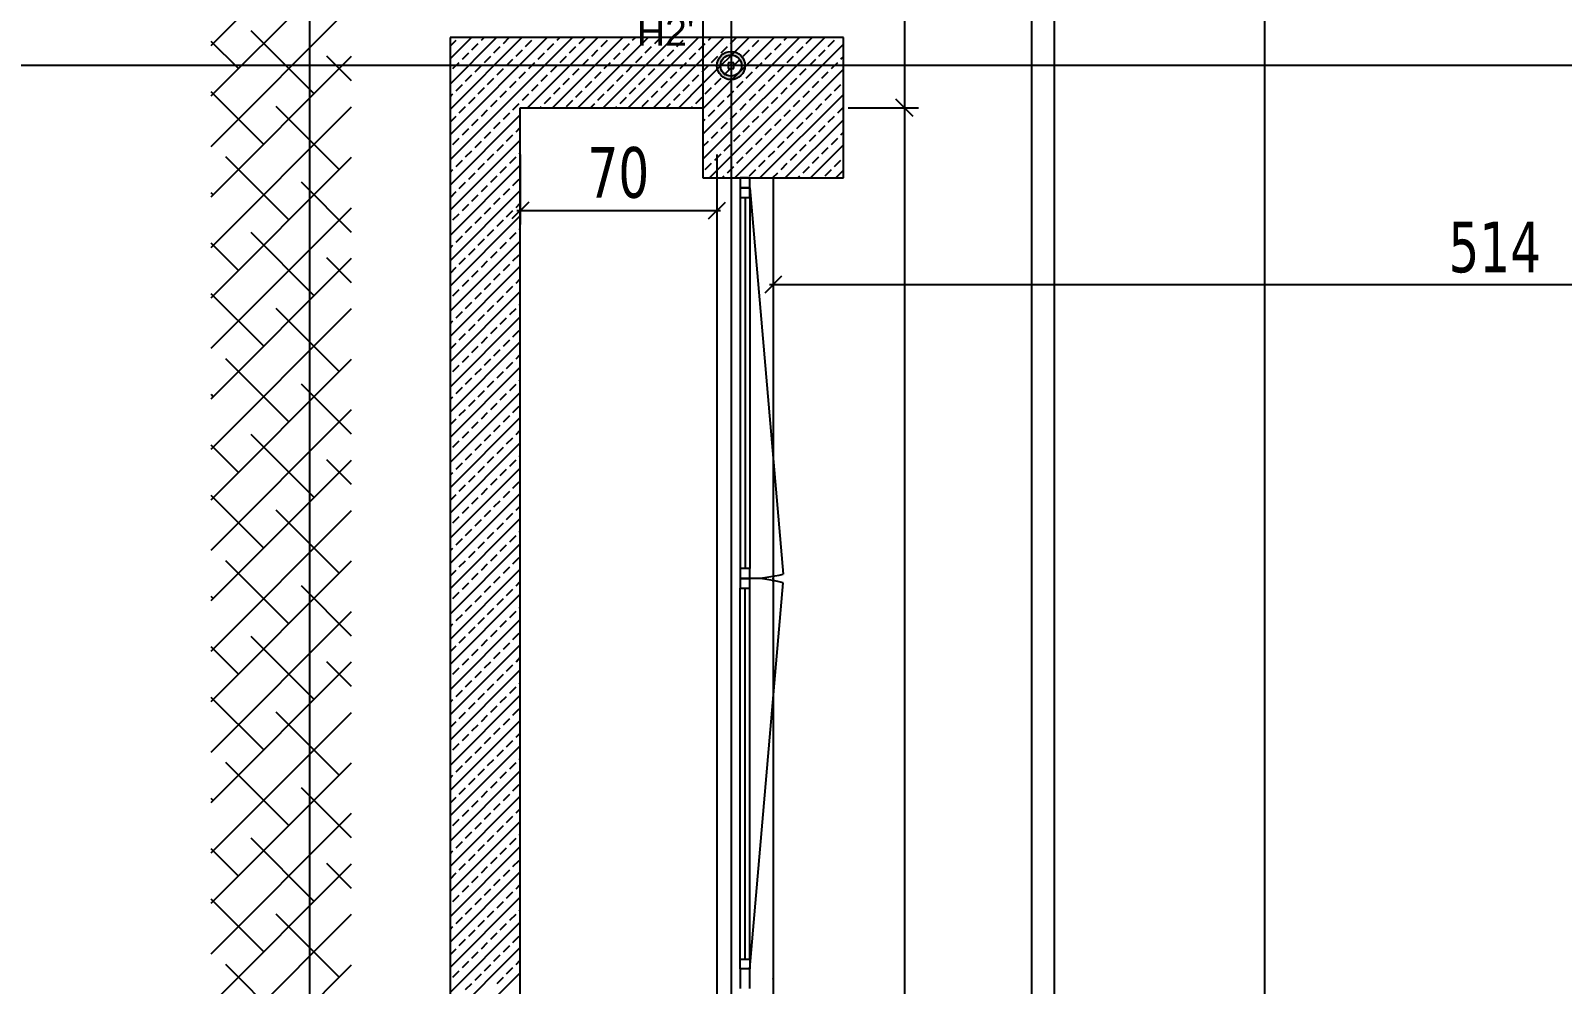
# Model space of a CAD drawing. Header units: millimetres. Extents: x 43168.9 to 43194.6, y -25545.1 to -25543.4.
# Drawn here: x 43170.1962 to 43170.3052, y -25544.6193 to -25544.5514 of the extents above; entities that cross this region are included whole.
import ezdxf

# ---------------------------------------------------------------- set-up
doc = ezdxf.new("R2010")
doc.units = ezdxf.units.MM
doc.header["$LTSCALE"] = 200
doc.linetypes.add('DASHDOT', pattern=[1, 0.5, -0.25, 0, -0.25])
doc.linetypes.add('DASHDOT2', pattern=[0.5, 0.25, -0.125, 0, -0.125])
for name, color, linetype in [('aks_sgh', 5, 'DASHDOT2'), ('cam_sgh', 1, 'Continuous'), ('dograma_sgh', 43, 'Continuous'), ('gor-3_sgh', 191, 'Continuous'), ('gor-4_sgh', 17, 'Continuous'), ('kolon-b.a_sgh', 6, 'Continuous'), ('olcuic_sgh', 183, 'Continuous'), ('tarama-betonarme_sgh', 223, 'Continuous'), ('tarama-zemin_sgh', 197, 'Continuous'), ('yapi-yaklasma_sgh', 41, 'DASHDOT')]:
    doc.layers.add(name, color=color, linetype=linetype)
doc.styles.add('1-200', font='arial.ttf', dxfattribs={"height": 60})
doc.styles.add('dim', font='VERDANA.TTF', dxfattribs={"width": 0.7})

msp = doc.modelspace()

# ---------------------------------------------------------------- hatches: boundary and pattern name
h = msp.add_hatch(color=256)
edge = h.paths.add_edge_path()
edge.add_arc((43170.246, -25544.55392), 0.001, 0, 360)
edge = h.paths.add_edge_path(flags=16)
edge.add_arc((43170.246, -25544.55392), 0.00075, 0, 360)

# ---------------------------------------------------------------- linework, layer by layer
at = {"color": 0, "linetype": 'ByBlock', "lineweight": -2}
for p, q in [((43170.2462, -25544.55372), (43170.2458, -25544.55372)), ((43170.2458, -25544.55372), (43170.2458, -25544.55412)), ((43170.24607, -25544.55385), (43170.24593, -25544.55399)), ((43170.24607, -25544.55399), (43170.24593, -25544.55385)), ((43170.2462, -25544.55412), (43170.2462, -25544.55372)), ((43170.2458, -25544.55412), (43170.2462, -25544.55412)), ((43170.25774, -25544.55632), (43170.25894, -25544.55752)), ((43170.25894, -25544.55752), (43170.25774, -25544.55632)), ((43170.2316, -25544.56364), (43170.2304, -25544.56484)), ((43170.2444, -25544.56484), (43170.2456, -25544.56364)), ((43170.2496, -25544.56891), (43170.2484, -25544.57011))]:
    msp.add_line(p, q, dxfattribs=at)
at = {"color": 0, "linetype": 'Continuous', "lineweight": -2}
for radius in [0.001, 0.00075]:
    msp.add_circle((43170.246, -25544.55392), radius, dxfattribs=at)
at = {"layer": 'aks_sgh'}
for p, q in [((43170.216, -25543.74092), (43170.216, -25544.78992)), ((43170.246, -25543.74092), (43170.246, -25544.78992)), ((43170.269, -25543.74092), (43170.269, -25544.78992)), ((43171.17088, -25544.55392), (43170.19488, -25544.55392))]:
    msp.add_line(p, q, dxfattribs=at)
at = {"layer": 'cam_sgh'}
for p, q in [((43170.247, -25544.56332), (43170.247, -25544.58972)), ((43170.247, -25544.61752), (43170.247, -25544.59112))]:
    msp.add_line(p, q, dxfattribs=at)
at = {"layer": 'dograma_sgh'}
for p, q in [((43170.24665, -25544.56192), (43170.24665, -25544.56262)), ((43170.24735, -25544.56192), (43170.24665, -25544.56192)), ((43170.24665, -25544.56262), (43170.24735, -25544.56262)), ((43170.24665, -25544.56262), (43170.24665, -25544.56332)), ((43170.24735, -25544.56262), (43170.24665, -25544.56262)), ((43170.24735, -25544.56262), (43170.24735, -25544.56192)), ((43170.24735, -25544.56262), (43170.24971, -25544.59011)), ((43170.24735, -25544.56332), (43170.24735, -25544.56262)), ((43170.24665, -25544.56332), (43170.24735, -25544.56332)), ((43170.24665, -25544.58972), (43170.24665, -25544.59042)), ((43170.24735, -25544.58972), (43170.24665, -25544.58972)), ((43170.24735, -25544.59042), (43170.24735, -25544.58972)), ((43170.24665, -25544.59042), (43170.24665, -25544.59112)), ((43170.24735, -25544.59042), (43170.24665, -25544.59042)), ((43170.24665, -25544.59042), (43170.24735, -25544.59042)), ((43170.24665, -25544.59112), (43170.24735, -25544.59112)), ((43170.24735, -25544.59112), (43170.24735, -25544.59042)), ((43170.24735, -25544.61822), (43170.24971, -25544.59073)), ((43170.24665, -25544.61822), (43170.24665, -25544.61752)), ((43170.24665, -25544.61752), (43170.24735, -25544.61752)), ((43170.24735, -25544.61822), (43170.24665, -25544.61822)), ((43170.24665, -25544.61822), (43170.24665, -25544.61962)), ((43170.24735, -25544.61822), (43170.24665, -25544.61822)), ((43170.24735, -25544.61752), (43170.24735, -25544.61822)), ((43170.24735, -25544.61962), (43170.24735, -25544.61822))]:
    msp.add_line(p, q, dxfattribs=at)
for centre, start, end in [((43170.24735, -25544.58132), 270, 285), ((43170.24735, -25544.59952), 75, 90)]:
    msp.add_arc(centre, 0.0091, start, end, dxfattribs=at)
at = {"layer": 'gor-3_sgh'}
for p, q in [((43170.245, -25544.56192), (43170.245, -25544.67992)), ((43170.249, -25544.56192), (43170.249, -25544.67992))]:
    msp.add_line(p, q, dxfattribs=at)
for p in [(43170.249, -25544.59042), (43170.249, -25544.59062), (43170.249, -25544.61892), (43170.249, -25544.61892)]:
    msp.add_point(p, dxfattribs=at)
at = {"layer": 'gor-4_sgh'}
for p, q in [((43170.24665, -25544.56332), (43170.24665, -25544.58972)), ((43170.24735, -25544.56332), (43170.24735, -25544.58972)), ((43170.24665, -25544.61752), (43170.24665, -25544.59112)), ((43170.24735, -25544.61752), (43170.24735, -25544.59112))]:
    msp.add_line(p, q, dxfattribs=at)
at = {"layer": 'kolon-b.a_sgh'}
for p, q in [((43170.244, -25544.47892), (43170.244, -25544.55192)), ((43170.244, -25544.55192), (43170.226, -25544.55192)), ((43170.226, -25544.55192), (43170.226, -25544.78854)), ((43170.254, -25544.55192), (43170.244, -25544.55192)), ((43170.244, -25544.55192), (43170.244, -25544.56192)), ((43170.254, -25544.56192), (43170.254, -25544.55192)), ((43170.231, -25544.78354), (43170.231, -25544.55692)), ((43170.231, -25544.55692), (43170.244, -25544.55692)), ((43170.244, -25544.56192), (43170.254, -25544.56192))]:
    msp.add_line(p, q, dxfattribs=at)
at = {"layer": 'olcuic_sgh'}
for p, q in [((43170.26739, -25543.91167), (43170.26739, -25544.78367)), ((43170.25834, -25544.33567), (43170.25834, -25544.55717)), ((43170.25434, -25544.55692), (43170.25934, -25544.55692)), ((43170.25434, -25544.55692), (43170.25934, -25544.55692)), ((43170.25834, -25544.55667), (43170.25834, -25544.78367)), ((43170.231, -25544.56024), (43170.231, -25544.56524)), ((43170.245, -25544.56024), (43170.245, -25544.56524)), ((43170.23075, -25544.56424), (43170.24525, -25544.56424)), ((43170.249, -25544.56551), (43170.249, -25544.57051)), ((43170.24875, -25544.56951), (43170.35213, -25544.56951))]:
    msp.add_line(p, q, dxfattribs=at)
at = {"layer": 'tarama-betonarme_sgh'}
for p, q in [((43170.226, -25544.55345), (43170.22753, -25544.55192)), ((43170.226, -25544.55524), (43170.22932, -25544.55192)), ((43170.226, -25544.55704), (43170.23112, -25544.55192)), ((43170.226, -25544.55884), (43170.23292, -25544.55192)), ((43170.226, -25544.56063), (43170.23471, -25544.55192)), ((43170.226, -25544.55255), (43170.22643, -25544.55212)), ((43170.22755, -25544.55279), (43170.228, -25544.55234)), ((43170.22823, -25544.55212), (43170.22843, -25544.55192)), ((43170.22913, -25544.55302), (43170.22957, -25544.55257)), ((43170.2298, -25544.55234), (43170.23022, -25544.55192)), ((43170.2307, -25544.55324), (43170.23115, -25544.55279)), ((43170.23137, -25544.55257), (43170.23182, -25544.55212)), ((43170.23151, -25544.55692), (43170.23651, -25544.55192)), ((43170.23294, -25544.55279), (43170.23339, -25544.55234)), ((43170.2333, -25544.55692), (43170.2383, -25544.55192)), ((43170.23362, -25544.55212), (43170.23381, -25544.55192)), ((43170.23451, -25544.55302), (43170.23496, -25544.55257)), ((43170.2351, -25544.55692), (43170.2401, -25544.55192)), ((43170.23519, -25544.55234), (43170.23561, -25544.55192)), ((43170.23609, -25544.55324), (43170.23653, -25544.55279)), ((43170.23676, -25544.55257), (43170.23721, -25544.55212)), ((43170.2369, -25544.55692), (43170.2419, -25544.55192)), ((43170.23833, -25544.55279), (43170.23878, -25544.55234)), ((43170.23869, -25544.55692), (43170.24369, -25544.55192)), ((43170.239, -25544.55212), (43170.2392, -25544.55192)), ((43170.2399, -25544.55302), (43170.24035, -25544.55257)), ((43170.24058, -25544.55234), (43170.241, -25544.55192)), ((43170.24147, -25544.55324), (43170.24192, -25544.55279)), ((43170.24215, -25544.55257), (43170.2426, -25544.55212)), ((43170.24372, -25544.55279), (43170.244, -25544.55251)), ((43170.244, -25544.55341), (43170.24549, -25544.55192)), ((43170.244, -25544.5552), (43170.24728, -25544.55192)), ((43170.244, -25544.557), (43170.24908, -25544.55192)), ((43170.244, -25544.5588), (43170.25088, -25544.55192)), ((43170.244, -25544.56059), (43170.25267, -25544.55192)), ((43170.244, -25544.55251), (43170.24417, -25544.55234)), ((43170.24439, -25544.55212), (43170.24459, -25544.55192)), ((43170.24447, -25544.56192), (43170.254, -25544.55239)), ((43170.24529, -25544.55302), (43170.24574, -25544.55257)), ((43170.24596, -25544.55234), (43170.24639, -25544.55192)), ((43170.24686, -25544.55324), (43170.24731, -25544.55279)), ((43170.24754, -25544.55257), (43170.24798, -25544.55212)), ((43170.24911, -25544.55279), (43170.24956, -25544.55234)), ((43170.24978, -25544.55212), (43170.24998, -25544.55192)), ((43170.25068, -25544.55302), (43170.25113, -25544.55257)), ((43170.25135, -25544.55234), (43170.25177, -25544.55192)), ((43170.25225, -25544.55324), (43170.2527, -25544.55279)), ((43170.25292, -25544.55257), (43170.25337, -25544.55212)), ((43170.22621, -25544.55414), (43170.22666, -25544.55369)), ((43170.22688, -25544.55346), (43170.22733, -25544.55302)), ((43170.22778, -25544.55436), (43170.22823, -25544.55391)), ((43170.22845, -25544.55369), (43170.2289, -25544.55324)), ((43170.23002, -25544.55391), (43170.23047, -25544.55346)), ((43170.2316, -25544.55414), (43170.23204, -25544.55369)), ((43170.23227, -25544.55346), (43170.23272, -25544.55302)), ((43170.23317, -25544.55436), (43170.23362, -25544.55391)), ((43170.23384, -25544.55369), (43170.23429, -25544.55324)), ((43170.23541, -25544.55391), (43170.23586, -25544.55346)), ((43170.23698, -25544.55414), (43170.23743, -25544.55369)), ((43170.23766, -25544.55346), (43170.23811, -25544.55302)), ((43170.23856, -25544.55436), (43170.239, -25544.55391)), ((43170.23923, -25544.55369), (43170.23968, -25544.55324)), ((43170.24049, -25544.55692), (43170.244, -25544.55341)), ((43170.2408, -25544.55391), (43170.24125, -25544.55346)), ((43170.24237, -25544.55414), (43170.24282, -25544.55369)), ((43170.24305, -25544.55346), (43170.24349, -25544.55302)), ((43170.244, -25544.55431), (43170.24439, -25544.55391)), ((43170.24462, -25544.55369), (43170.24507, -25544.55324)), ((43170.24619, -25544.55391), (43170.24664, -25544.55346)), ((43170.24776, -25544.55414), (43170.24821, -25544.55369)), ((43170.24843, -25544.55346), (43170.24888, -25544.55302)), ((43170.24933, -25544.55436), (43170.24978, -25544.55391)), ((43170.25, -25544.55369), (43170.25045, -25544.55324)), ((43170.25158, -25544.55391), (43170.25203, -25544.55346)), ((43170.25315, -25544.55414), (43170.2536, -25544.55369)), ((43170.25382, -25544.55346), (43170.254, -25544.55329)), ((43170.22711, -25544.55504), (43170.22755, -25544.55459)), ((43170.22868, -25544.55526), (43170.22913, -25544.55481)), ((43170.22935, -25544.55459), (43170.2298, -25544.55414)), ((43170.23025, -25544.55549), (43170.2307, -25544.55504)), ((43170.23092, -25544.55481), (43170.23137, -25544.55436)), ((43170.23249, -25544.55504), (43170.23294, -25544.55459)), ((43170.23406, -25544.55526), (43170.23451, -25544.55481)), ((43170.23474, -25544.55459), (43170.23519, -25544.55414)), ((43170.23564, -25544.55549), (43170.23609, -25544.55504)), ((43170.23631, -25544.55481), (43170.23676, -25544.55436)), ((43170.23788, -25544.55504), (43170.23833, -25544.55459)), ((43170.23945, -25544.55526), (43170.2399, -25544.55481)), ((43170.24013, -25544.55459), (43170.24058, -25544.55414)), ((43170.24102, -25544.55549), (43170.24147, -25544.55504)), ((43170.2417, -25544.55481), (43170.24215, -25544.55436)), ((43170.24327, -25544.55504), (43170.24372, -25544.55459)), ((43170.24394, -25544.55436), (43170.244, -25544.55431)), ((43170.24484, -25544.55526), (43170.24529, -25544.55481)), ((43170.24551, -25544.55459), (43170.24596, -25544.55414)), ((43170.24626, -25544.56192), (43170.254, -25544.55418)), ((43170.24641, -25544.55549), (43170.24686, -25544.55504)), ((43170.24709, -25544.55481), (43170.24754, -25544.55436)), ((43170.24866, -25544.55504), (43170.24911, -25544.55459)), ((43170.25023, -25544.55526), (43170.25068, -25544.55481)), ((43170.2509, -25544.55459), (43170.25135, -25544.55414)), ((43170.2518, -25544.55549), (43170.25225, -25544.55504)), ((43170.25247, -25544.55481), (43170.25292, -25544.55436)), ((43170.226, -25544.55614), (43170.22621, -25544.55593)), ((43170.22643, -25544.55571), (43170.22688, -25544.55526)), ((43170.22733, -25544.55661), (43170.22778, -25544.55616)), ((43170.228, -25544.55593), (43170.22845, -25544.55549)), ((43170.22957, -25544.55616), (43170.23002, -25544.55571)), ((43170.23115, -25544.55638), (43170.2316, -25544.55593)), ((43170.23182, -25544.55571), (43170.23227, -25544.55526)), ((43170.23272, -25544.55661), (43170.23317, -25544.55616)), ((43170.23339, -25544.55593), (43170.23384, -25544.55549)), ((43170.23496, -25544.55616), (43170.23541, -25544.55571)), ((43170.23653, -25544.55638), (43170.23698, -25544.55593)), ((43170.23721, -25544.55571), (43170.23766, -25544.55526)), ((43170.23811, -25544.55661), (43170.23856, -25544.55616)), ((43170.23878, -25544.55593), (43170.23923, -25544.55549)), ((43170.24035, -25544.55616), (43170.2408, -25544.55571)), ((43170.24192, -25544.55638), (43170.24237, -25544.55593)), ((43170.24228, -25544.55692), (43170.244, -25544.5552)), ((43170.2426, -25544.55571), (43170.24305, -25544.55526)), ((43170.24349, -25544.55661), (43170.24394, -25544.55616)), ((43170.24417, -25544.55593), (43170.24462, -25544.55549)), ((43170.24574, -25544.55616), (43170.24619, -25544.55571)), ((43170.24731, -25544.55638), (43170.24776, -25544.55593)), ((43170.24798, -25544.55571), (43170.24843, -25544.55526)), ((43170.24806, -25544.56192), (43170.254, -25544.55598)), ((43170.24888, -25544.55661), (43170.24933, -25544.55616)), ((43170.24956, -25544.55593), (43170.25, -25544.55549)), ((43170.25113, -25544.55616), (43170.25158, -25544.55571)), ((43170.2527, -25544.55638), (43170.25315, -25544.55593)), ((43170.25337, -25544.55571), (43170.25382, -25544.55526)), ((43170.22666, -25544.55728), (43170.22711, -25544.55683)), ((43170.22823, -25544.55751), (43170.22868, -25544.55706)), ((43170.2289, -25544.55683), (43170.22935, -25544.55638)), ((43170.2298, -25544.55773), (43170.23025, -25544.55728)), ((43170.23047, -25544.55706), (43170.23092, -25544.55661)), ((43170.23241, -25544.55692), (43170.23249, -25544.55683)), ((43170.23429, -25544.55683), (43170.23474, -25544.55638)), ((43170.236, -25544.55692), (43170.23631, -25544.55661)), ((43170.23779, -25544.55692), (43170.23788, -25544.55683)), ((43170.23968, -25544.55683), (43170.24013, -25544.55638)), ((43170.24139, -25544.55692), (43170.2417, -25544.55661)), ((43170.24318, -25544.55692), (43170.24327, -25544.55683)), ((43170.24439, -25544.55751), (43170.24484, -25544.55706)), ((43170.24507, -25544.55683), (43170.24551, -25544.55638)), ((43170.24596, -25544.55773), (43170.24641, -25544.55728)), ((43170.24664, -25544.55706), (43170.24709, -25544.55661)), ((43170.24821, -25544.55728), (43170.24866, -25544.55683)), ((43170.24978, -25544.55751), (43170.25023, -25544.55706)), ((43170.25045, -25544.55683), (43170.2509, -25544.55638)), ((43170.25135, -25544.55773), (43170.2518, -25544.55728)), ((43170.25203, -25544.55706), (43170.25247, -25544.55661)), ((43170.2536, -25544.55728), (43170.254, -25544.55688)), ((43170.226, -25544.56243), (43170.231, -25544.55743)), ((43170.226, -25544.55794), (43170.22643, -25544.55751)), ((43170.22688, -25544.55885), (43170.22733, -25544.5584)), ((43170.22755, -25544.55818), (43170.228, -25544.55773)), ((43170.22913, -25544.5584), (43170.22957, -25544.55796)), ((43170.2307, -25544.55863), (43170.231, -25544.55833)), ((43170.244, -25544.5579), (43170.24417, -25544.55773)), ((43170.24529, -25544.5584), (43170.24574, -25544.55796)), ((43170.24686, -25544.55863), (43170.24731, -25544.55818)), ((43170.24754, -25544.55796), (43170.24798, -25544.55751)), ((43170.24843, -25544.55885), (43170.24888, -25544.5584)), ((43170.24911, -25544.55818), (43170.24956, -25544.55773)), ((43170.24986, -25544.56192), (43170.254, -25544.55778)), ((43170.25068, -25544.5584), (43170.25113, -25544.55796)), ((43170.25225, -25544.55863), (43170.2527, -25544.55818)), ((43170.25292, -25544.55796), (43170.25337, -25544.55751)), ((43170.226, -25544.56422), (43170.231, -25544.55922)), ((43170.22621, -25544.55953), (43170.22666, -25544.55908)), ((43170.22778, -25544.55975), (43170.22823, -25544.5593)), ((43170.22845, -25544.55908), (43170.2289, -25544.55863)), ((43170.22935, -25544.55998), (43170.2298, -25544.55953)), ((43170.23002, -25544.5593), (43170.23047, -25544.55885)), ((43170.244, -25544.55969), (43170.24439, -25544.5593)), ((43170.24462, -25544.55908), (43170.24507, -25544.55863)), ((43170.24551, -25544.55998), (43170.24596, -25544.55953)), ((43170.24619, -25544.5593), (43170.24664, -25544.55885)), ((43170.24776, -25544.55953), (43170.24821, -25544.55908)), ((43170.24933, -25544.55975), (43170.24978, -25544.5593)), ((43170.25, -25544.55908), (43170.25045, -25544.55863)), ((43170.2509, -25544.55998), (43170.25135, -25544.55953)), ((43170.25158, -25544.5593), (43170.25203, -25544.55885)), ((43170.25315, -25544.55953), (43170.2536, -25544.55908)), ((43170.25382, -25544.55885), (43170.254, -25544.55867)), ((43170.22711, -25544.56042), (43170.22755, -25544.55998)), ((43170.22868, -25544.56065), (43170.22913, -25544.5602)), ((43170.23025, -25544.56087), (43170.2307, -25544.56042)), ((43170.23092, -25544.5602), (43170.231, -25544.56012)), ((43170.24484, -25544.56065), (43170.24529, -25544.5602)), ((43170.24641, -25544.56087), (43170.24686, -25544.56042)), ((43170.24709, -25544.5602), (43170.24754, -25544.55975)), ((43170.24866, -25544.56042), (43170.24911, -25544.55998)), ((43170.25023, -25544.56065), (43170.25068, -25544.5602)), ((43170.25165, -25544.56192), (43170.254, -25544.55957)), ((43170.2518, -25544.56087), (43170.25225, -25544.56042)), ((43170.25247, -25544.5602), (43170.25292, -25544.55975)), ((43170.226, -25544.56602), (43170.231, -25544.56102)), ((43170.226, -25544.56153), (43170.22621, -25544.56132)), ((43170.22643, -25544.5611), (43170.22688, -25544.56065)), ((43170.22733, -25544.562), (43170.22778, -25544.56155)), ((43170.228, -25544.56132), (43170.22845, -25544.56087)), ((43170.22957, -25544.56155), (43170.23002, -25544.5611)), ((43170.24417, -25544.56132), (43170.24462, -25544.56087)), ((43170.24574, -25544.56155), (43170.24619, -25544.5611)), ((43170.24731, -25544.56177), (43170.24776, -25544.56132)), ((43170.24798, -25544.5611), (43170.24843, -25544.56065)), ((43170.24896, -25544.56192), (43170.24933, -25544.56155)), ((43170.24956, -25544.56132), (43170.25, -25544.56087)), ((43170.25113, -25544.56155), (43170.25158, -25544.5611)), ((43170.2527, -25544.56177), (43170.25315, -25544.56132)), ((43170.25337, -25544.5611), (43170.25382, -25544.56065)), ((43170.25345, -25544.56192), (43170.254, -25544.56137)), ((43170.22666, -25544.56267), (43170.22711, -25544.56222)), ((43170.22823, -25544.56289), (43170.22868, -25544.56245)), ((43170.2289, -25544.56222), (43170.22935, -25544.56177)), ((43170.2298, -25544.56312), (43170.23025, -25544.56267)), ((43170.23047, -25544.56245), (43170.23092, -25544.562)), ((43170.24537, -25544.56192), (43170.24551, -25544.56177)), ((43170.25076, -25544.56192), (43170.2509, -25544.56177)), ((43170.226, -25544.56782), (43170.231, -25544.56282)), ((43170.226, -25544.56333), (43170.22643, -25544.56289)), ((43170.22688, -25544.56424), (43170.22733, -25544.56379)), ((43170.22755, -25544.56357), (43170.228, -25544.56312)), ((43170.22913, -25544.56379), (43170.22957, -25544.56334)), ((43170.2307, -25544.56402), (43170.231, -25544.56371)), ((43170.226, -25544.56961), (43170.231, -25544.56461)), ((43170.22621, -25544.56491), (43170.22666, -25544.56447)), ((43170.22778, -25544.56514), (43170.22823, -25544.56469)), ((43170.22845, -25544.56447), (43170.2289, -25544.56402)), ((43170.22935, -25544.56536), (43170.2298, -25544.56491)), ((43170.23002, -25544.56469), (43170.23047, -25544.56424)), ((43170.22643, -25544.56649), (43170.22688, -25544.56604)), ((43170.22711, -25544.56581), (43170.22755, -25544.56536)), ((43170.22868, -25544.56604), (43170.22913, -25544.56559)), ((43170.23025, -25544.56626), (43170.2307, -25544.56581)), ((43170.23092, -25544.56559), (43170.231, -25544.56551)), ((43170.226, -25544.57141), (43170.231, -25544.56641)), ((43170.226, -25544.56692), (43170.22621, -25544.56671)), ((43170.22733, -25544.56738), (43170.22778, -25544.56694)), ((43170.228, -25544.56671), (43170.22845, -25544.56626)), ((43170.22957, -25544.56694), (43170.23002, -25544.56649)), ((43170.226, -25544.5732), (43170.231, -25544.5682)), ((43170.22666, -25544.56806), (43170.22711, -25544.56761)), ((43170.22823, -25544.56828), (43170.22868, -25544.56783)), ((43170.2289, -25544.56761), (43170.22935, -25544.56716)), ((43170.2298, -25544.56851), (43170.23025, -25544.56806)), ((43170.23047, -25544.56783), (43170.23092, -25544.56738)), ((43170.226, -25544.56871), (43170.22643, -25544.56828)), ((43170.22688, -25544.56963), (43170.22733, -25544.56918)), ((43170.22755, -25544.56896), (43170.228, -25544.56851)), ((43170.22913, -25544.56918), (43170.22957, -25544.56873)), ((43170.2307, -25544.5694), (43170.231, -25544.5691)), ((43170.226, -25544.575), (43170.231, -25544.57)), ((43170.22621, -25544.5703), (43170.22666, -25544.56985)), ((43170.22778, -25544.57053), (43170.22823, -25544.57008)), ((43170.22845, -25544.56985), (43170.2289, -25544.5694)), ((43170.22935, -25544.57075), (43170.2298, -25544.5703)), ((43170.23002, -25544.57008), (43170.23047, -25544.56963)), ((43170.22643, -25544.57187), (43170.22688, -25544.57143)), ((43170.22711, -25544.5712), (43170.22755, -25544.57075)), ((43170.22868, -25544.57143), (43170.22913, -25544.57098)), ((43170.23025, -25544.57165), (43170.2307, -25544.5712)), ((43170.23092, -25544.57098), (43170.231, -25544.5709)), ((43170.226, -25544.5768), (43170.231, -25544.5718)), ((43170.226, -25544.57231), (43170.22621, -25544.5721)), ((43170.22733, -25544.57277), (43170.22778, -25544.57232)), ((43170.228, -25544.5721), (43170.22845, -25544.57165)), ((43170.2289, -25544.573), (43170.22935, -25544.57255)), ((43170.22957, -25544.57232), (43170.23002, -25544.57187)), ((43170.226, -25544.57859), (43170.231, -25544.57359)), ((43170.226, -25544.5741), (43170.22643, -25544.57367)), ((43170.22666, -25544.57345), (43170.22711, -25544.573)), ((43170.22823, -25544.57367), (43170.22868, -25544.57322)), ((43170.2298, -25544.57389), (43170.23025, -25544.57345)), ((43170.23047, -25544.57322), (43170.23092, -25544.57277)), ((43170.22688, -25544.57502), (43170.22733, -25544.57457)), ((43170.22755, -25544.57434), (43170.228, -25544.57389)), ((43170.22913, -25544.57457), (43170.22957, -25544.57412)), ((43170.2307, -25544.57479), (43170.231, -25544.57449)), ((43170.226, -25544.58039), (43170.231, -25544.57539)), ((43170.22621, -25544.57569), (43170.22666, -25544.57524)), ((43170.22778, -25544.57592), (43170.22823, -25544.57547)), ((43170.22845, -25544.57524), (43170.2289, -25544.57479)), ((43170.22935, -25544.57614), (43170.2298, -25544.57569)), ((43170.23002, -25544.57547), (43170.23047, -25544.57502)), ((43170.22643, -25544.57726), (43170.22688, -25544.57681)), ((43170.22711, -25544.57659), (43170.22755, -25544.57614)), ((43170.22868, -25544.57681), (43170.22913, -25544.57636)), ((43170.23025, -25544.57704), (43170.2307, -25544.57659)), ((43170.23092, -25544.57636), (43170.231, -25544.57629)), ((43170.226, -25544.58218), (43170.231, -25544.57718)), ((43170.226, -25544.57769), (43170.22621, -25544.57749)), ((43170.22733, -25544.57816), (43170.22778, -25544.57771)), ((43170.228, -25544.57749), (43170.22845, -25544.57704)), ((43170.2289, -25544.57839), (43170.22935, -25544.57794)), ((43170.22957, -25544.57771), (43170.23002, -25544.57726)), ((43170.226, -25544.58398), (43170.231, -25544.57898)), ((43170.226, -25544.57949), (43170.22643, -25544.57906)), ((43170.22666, -25544.57883), (43170.22711, -25544.57839)), ((43170.22823, -25544.57906), (43170.22868, -25544.57861)), ((43170.2298, -25544.57928), (43170.23025, -25544.57883)), ((43170.23047, -25544.57861), (43170.23092, -25544.57816)), ((43170.22688, -25544.58041), (43170.22733, -25544.57996)), ((43170.22755, -25544.57973), (43170.228, -25544.57928)), ((43170.22845, -25544.58063), (43170.2289, -25544.58018)), ((43170.22913, -25544.57996), (43170.22957, -25544.57951)), ((43170.2307, -25544.58018), (43170.231, -25544.57988)), ((43170.226, -25544.58578), (43170.231, -25544.58078)), ((43170.22621, -25544.58108), (43170.22666, -25544.58063)), ((43170.22778, -25544.5813), (43170.22823, -25544.58085)), ((43170.22935, -25544.58153), (43170.2298, -25544.58108)), ((43170.23002, -25544.58085), (43170.23047, -25544.58041)), ((43170.22643, -25544.58265), (43170.22688, -25544.5822)), ((43170.22711, -25544.58198), (43170.22755, -25544.58153)), ((43170.22868, -25544.5822), (43170.22913, -25544.58175)), ((43170.23025, -25544.58243), (43170.2307, -25544.58198)), ((43170.23092, -25544.58175), (43170.231, -25544.58167)), ((43170.226, -25544.58757), (43170.231, -25544.58257)), ((43170.226, -25544.58308), (43170.22621, -25544.58288)), ((43170.22733, -25544.58355), (43170.22778, -25544.5831)), ((43170.228, -25544.58288), (43170.22845, -25544.58243)), ((43170.2289, -25544.58377), (43170.22935, -25544.58332)), ((43170.22957, -25544.5831), (43170.23002, -25544.58265)), ((43170.226, -25544.58937), (43170.231, -25544.58437)), ((43170.226, -25544.58488), (43170.22643, -25544.58445)), ((43170.22666, -25544.58422), (43170.22711, -25544.58377)), ((43170.22823, -25544.58445), (43170.22868, -25544.584)), ((43170.2298, -25544.58467), (43170.23025, -25544.58422)), ((43170.23047, -25544.584), (43170.23092, -25544.58355)), ((43170.22688, -25544.58579), (43170.22733, -25544.58534)), ((43170.22755, -25544.58512), (43170.228, -25544.58467)), ((43170.22845, -25544.58602), (43170.2289, -25544.58557)), ((43170.22913, -25544.58534), (43170.22957, -25544.5849)), ((43170.2307, -25544.58557), (43170.231, -25544.58527)), ((43170.226, -25544.59116), (43170.231, -25544.58616)), ((43170.22621, -25544.58647), (43170.22666, -25544.58602)), ((43170.22778, -25544.58669), (43170.22823, -25544.58624)), ((43170.22935, -25544.58692), (43170.2298, -25544.58647)), ((43170.23002, -25544.58624), (43170.23047, -25544.58579)), ((43170.22643, -25544.58804), (43170.22688, -25544.58759)), ((43170.22711, -25544.58737), (43170.22755, -25544.58692)), ((43170.228, -25544.58826), (43170.22845, -25544.58781)), ((43170.22868, -25544.58759), (43170.22913, -25544.58714)), ((43170.23025, -25544.58781), (43170.2307, -25544.58737)), ((43170.23092, -25544.58714), (43170.231, -25544.58706)), ((43170.226, -25544.59296), (43170.231, -25544.58796)), ((43170.226, -25544.58847), (43170.22621, -25544.58826)), ((43170.22733, -25544.58894), (43170.22778, -25544.58849)), ((43170.2289, -25544.58916), (43170.22935, -25544.58871)), ((43170.22957, -25544.58849), (43170.23002, -25544.58804)), ((43170.23047, -25544.58939), (43170.23092, -25544.58894)), ((43170.226, -25544.59476), (43170.231, -25544.58976)), ((43170.226, -25544.59027), (43170.22643, -25544.58983)), ((43170.22666, -25544.58961), (43170.22711, -25544.58916)), ((43170.22823, -25544.58983), (43170.22868, -25544.58939)), ((43170.2298, -25544.59006), (43170.23025, -25544.58961)), ((43170.22688, -25544.59118), (43170.22733, -25544.59073)), ((43170.22755, -25544.59051), (43170.228, -25544.59006)), ((43170.22845, -25544.59141), (43170.2289, -25544.59096)), ((43170.22913, -25544.59073), (43170.22957, -25544.59028)), ((43170.2307, -25544.59096), (43170.231, -25544.59065)), ((43170.226, -25544.59655), (43170.231, -25544.59155)), ((43170.22621, -25544.59186), (43170.22666, -25544.59141)), ((43170.22778, -25544.59208), (43170.22823, -25544.59163)), ((43170.22935, -25544.5923), (43170.2298, -25544.59186)), ((43170.23002, -25544.59163), (43170.23047, -25544.59118)), ((43170.22643, -25544.59343), (43170.22688, -25544.59298)), ((43170.22711, -25544.59275), (43170.22755, -25544.5923)), ((43170.228, -25544.59365), (43170.22845, -25544.5932)), ((43170.22868, -25544.59298), (43170.22913, -25544.59253)), ((43170.23025, -25544.5932), (43170.2307, -25544.59275)), ((43170.23092, -25544.59253), (43170.231, -25544.59245)), ((43170.226, -25544.59835), (43170.231, -25544.59335)), ((43170.226, -25544.59386), (43170.22621, -25544.59365)), ((43170.22733, -25544.59433), (43170.22778, -25544.59388)), ((43170.2289, -25544.59455), (43170.22935, -25544.5941)), ((43170.22957, -25544.59388), (43170.23002, -25544.59343)), ((43170.23047, -25544.59477), (43170.23092, -25544.59433)), ((43170.226, -25544.60014), (43170.231, -25544.59514)), ((43170.226, -25544.59565), (43170.22643, -25544.59522)), ((43170.22666, -25544.595), (43170.22711, -25544.59455)), ((43170.22755, -25544.5959), (43170.228, -25544.59545)), ((43170.22823, -25544.59522), (43170.22868, -25544.59477)), ((43170.2298, -25544.59545), (43170.23025, -25544.595)), ((43170.22688, -25544.59657), (43170.22733, -25544.59612)), ((43170.22845, -25544.59679), (43170.2289, -25544.59635)), ((43170.22913, -25544.59612), (43170.22957, -25544.59567)), ((43170.23002, -25544.59702), (43170.23047, -25544.59657)), ((43170.2307, -25544.59635), (43170.231, -25544.59604)), ((43170.226, -25544.60194), (43170.231, -25544.59694)), ((43170.22621, -25544.59724), (43170.22666, -25544.59679)), ((43170.22778, -25544.59747), (43170.22823, -25544.59702)), ((43170.22935, -25544.59769), (43170.2298, -25544.59724)), ((43170.226, -25544.60374), (43170.231, -25544.59874)), ((43170.22643, -25544.59882), (43170.22688, -25544.59837)), ((43170.22711, -25544.59814), (43170.22755, -25544.59769)), ((43170.228, -25544.59904), (43170.22845, -25544.59859)), ((43170.22868, -25544.59837), (43170.22913, -25544.59792)), ((43170.23025, -25544.59859), (43170.2307, -25544.59814)), ((43170.23092, -25544.59792), (43170.231, -25544.59784)), ((43170.226, -25544.59925), (43170.22621, -25544.59904)), ((43170.22733, -25544.59971), (43170.22778, -25544.59926)), ((43170.2289, -25544.59994), (43170.22935, -25544.59949)), ((43170.22957, -25544.59926), (43170.23002, -25544.59882)), ((43170.23047, -25544.60016), (43170.23092, -25544.59971)), ((43170.226, -25544.60553), (43170.231, -25544.60053)), ((43170.226, -25544.60104), (43170.22643, -25544.60061)), ((43170.22666, -25544.60039), (43170.22711, -25544.59994)), ((43170.22755, -25544.60128), (43170.228, -25544.60084)), ((43170.22823, -25544.60061), (43170.22868, -25544.60016)), ((43170.2298, -25544.60084), (43170.23025, -25544.60039)), ((43170.22688, -25544.60196), (43170.22733, -25544.60151)), ((43170.22845, -25544.60218), (43170.2289, -25544.60173)), ((43170.22913, -25544.60151), (43170.22957, -25544.60106)), ((43170.23002, -25544.60241), (43170.23047, -25544.60196)), ((43170.2307, -25544.60173), (43170.231, -25544.60143)), ((43170.226, -25544.60733), (43170.231, -25544.60233)), ((43170.22621, -25544.60263), (43170.22666, -25544.60218)), ((43170.22711, -25544.60353), (43170.22755, -25544.60308)), ((43170.22778, -25544.60286), (43170.22823, -25544.60241)), ((43170.22935, -25544.60308), (43170.2298, -25544.60263)), ((43170.226, -25544.60913), (43170.231, -25544.60413)), ((43170.22643, -25544.6042), (43170.22688, -25544.60375)), ((43170.228, -25544.60443), (43170.22845, -25544.60398)), ((43170.22868, -25544.60375), (43170.22913, -25544.60331)), ((43170.22957, -25544.60465), (43170.23002, -25544.6042)), ((43170.23025, -25544.60398), (43170.2307, -25544.60353)), ((43170.23092, -25544.60331), (43170.231, -25544.60323)), ((43170.226, -25544.60464), (43170.22621, -25544.60443)), ((43170.22733, -25544.6051), (43170.22778, -25544.60465)), ((43170.2289, -25544.60533), (43170.22935, -25544.60488)), ((43170.23047, -25544.60555), (43170.23092, -25544.6051)), ((43170.226, -25544.61092), (43170.231, -25544.60592)), ((43170.226, -25544.60643), (43170.22643, -25544.606)), ((43170.22666, -25544.60577), (43170.22711, -25544.60533)), ((43170.22755, -25544.60667), (43170.228, -25544.60622)), ((43170.22823, -25544.606), (43170.22868, -25544.60555)), ((43170.2298, -25544.60622), (43170.23025, -25544.60577)), ((43170.22688, -25544.60735), (43170.22733, -25544.6069)), ((43170.22845, -25544.60757), (43170.2289, -25544.60712)), ((43170.22913, -25544.6069), (43170.22957, -25544.60645)), ((43170.23002, -25544.6078), (43170.23047, -25544.60735)), ((43170.2307, -25544.60712), (43170.231, -25544.60682)), ((43170.226, -25544.61272), (43170.231, -25544.60772)), ((43170.22621, -25544.60802), (43170.22666, -25544.60757)), ((43170.22711, -25544.60892), (43170.22755, -25544.60847)), ((43170.22778, -25544.60824), (43170.22823, -25544.6078)), ((43170.22935, -25544.60847), (43170.2298, -25544.60802)), ((43170.226, -25544.61451), (43170.231, -25544.60951)), ((43170.22643, -25544.60959), (43170.22688, -25544.60914)), ((43170.228, -25544.60982), (43170.22845, -25544.60937)), ((43170.22868, -25544.60914), (43170.22913, -25544.60869)), ((43170.22957, -25544.61004), (43170.23002, -25544.60959)), ((43170.23025, -25544.60937), (43170.2307, -25544.60892)), ((43170.23092, -25544.60869), (43170.231, -25544.60862)), ((43170.226, -25544.61002), (43170.22621, -25544.60982)), ((43170.22666, -25544.61116), (43170.22711, -25544.61071)), ((43170.22733, -25544.61049), (43170.22778, -25544.61004)), ((43170.2289, -25544.61071), (43170.22935, -25544.61027)), ((43170.23047, -25544.61094), (43170.23092, -25544.61049)), ((43170.226, -25544.61631), (43170.231, -25544.61131)), ((43170.226, -25544.61182), (43170.22643, -25544.61139)), ((43170.22755, -25544.61206), (43170.228, -25544.61161)), ((43170.22823, -25544.61139), (43170.22868, -25544.61094)), ((43170.22913, -25544.61229), (43170.22957, -25544.61184)), ((43170.2298, -25544.61161), (43170.23025, -25544.61116)), ((43170.22688, -25544.61273), (43170.22733, -25544.61229)), ((43170.22845, -25544.61296), (43170.2289, -25544.61251)), ((43170.23002, -25544.61318), (43170.23047, -25544.61273)), ((43170.2307, -25544.61251), (43170.231, -25544.61221)), ((43170.226, -25544.61811), (43170.231, -25544.61311)), ((43170.22621, -25544.61341), (43170.22666, -25544.61296)), ((43170.22711, -25544.61431), (43170.22755, -25544.61386)), ((43170.22778, -25544.61363), (43170.22823, -25544.61318)), ((43170.22935, -25544.61386), (43170.2298, -25544.61341)), ((43170.23092, -25544.61408), (43170.231, -25544.614)), ((43170.226, -25544.6199), (43170.231, -25544.6149)), ((43170.22643, -25544.61498), (43170.22688, -25544.61453)), ((43170.228, -25544.6152), (43170.22845, -25544.61476)), ((43170.22868, -25544.61453), (43170.22913, -25544.61408)), ((43170.22957, -25544.61543), (43170.23002, -25544.61498)), ((43170.23025, -25544.61476), (43170.2307, -25544.61431)), ((43170.226, -25544.61541), (43170.22621, -25544.6152)), ((43170.22666, -25544.61655), (43170.22711, -25544.6161)), ((43170.22733, -25544.61588), (43170.22778, -25544.61543)), ((43170.2289, -25544.6161), (43170.22935, -25544.61565)), ((43170.23047, -25544.61633), (43170.23092, -25544.61588)), ((43170.226, -25544.6217), (43170.231, -25544.6167)), ((43170.226, -25544.61721), (43170.22643, -25544.61678)), ((43170.22755, -25544.61745), (43170.228, -25544.617)), ((43170.22823, -25544.61678), (43170.22868, -25544.61633)), ((43170.22913, -25544.61767), (43170.22957, -25544.61722)), ((43170.2298, -25544.617), (43170.23025, -25544.61655)), ((43170.22621, -25544.6188), (43170.22666, -25544.61835)), ((43170.22688, -25544.61812), (43170.22733, -25544.61767)), ((43170.22845, -25544.61835), (43170.2289, -25544.6179)), ((43170.23002, -25544.61857), (43170.23047, -25544.61812)), ((43170.2307, -25544.6179), (43170.231, -25544.6176)), ((43170.226, -25544.62349), (43170.231, -25544.61849)), ((43170.22711, -25544.61969), (43170.22755, -25544.61925)), ((43170.22778, -25544.61902), (43170.22823, -25544.61857)), ((43170.22935, -25544.61925), (43170.2298, -25544.6188))]:
    msp.add_line(p, q, dxfattribs=at)
at = {"layer": 'tarama-zemin_sgh'}
for p, q in [((43170.209, -25544.55249), (43170.22357, -25544.53792)), ((43170.209, -25544.55608), (43170.22716, -25544.53792)), ((43170.209, -25544.55967), (43170.219, -25544.54967)), ((43170.21633, -25544.55593), (43170.21184, -25544.55144)), ((43170.21094, -25544.55414), (43170.209, -25544.5522)), ((43170.209, -25544.56326), (43170.219, -25544.55326)), ((43170.219, -25544.55501), (43170.21723, -25544.55324)), ((43170.21274, -25544.55953), (43170.209, -25544.55579)), ((43170.209, -25544.56686), (43170.219, -25544.55686)), ((43170.21812, -25544.56132), (43170.21363, -25544.55683)), ((43170.209, -25544.57045), (43170.219, -25544.56045)), ((43170.21453, -25544.56491), (43170.21004, -25544.56042)), ((43170.219, -25544.56579), (43170.21543, -25544.56222)), ((43170.20914, -25544.56312), (43170.209, -25544.56297)), ((43170.209, -25544.57404), (43170.219, -25544.56404)), ((43170.21633, -25544.5703), (43170.21184, -25544.56581)), ((43170.21094, -25544.56851), (43170.209, -25544.56657)), ((43170.209, -25544.57763), (43170.219, -25544.56763)), ((43170.219, -25544.56938), (43170.21723, -25544.56761)), ((43170.21274, -25544.57389), (43170.209, -25544.57016)), ((43170.209, -25544.58122), (43170.219, -25544.57122)), ((43170.21812, -25544.57569), (43170.21363, -25544.5712)), ((43170.209, -25544.58482), (43170.219, -25544.57482)), ((43170.21453, -25544.57928), (43170.21004, -25544.57479)), ((43170.219, -25544.58016), (43170.21543, -25544.57659)), ((43170.20914, -25544.57749), (43170.209, -25544.57734)), ((43170.209, -25544.58841), (43170.219, -25544.57841)), ((43170.21633, -25544.58467), (43170.21184, -25544.58018)), ((43170.21094, -25544.58288), (43170.209, -25544.58093)), ((43170.209, -25544.592), (43170.219, -25544.582)), ((43170.219, -25544.58375), (43170.21723, -25544.58198)), ((43170.21274, -25544.58826), (43170.209, -25544.58453)), ((43170.209, -25544.59559), (43170.219, -25544.58559)), ((43170.21812, -25544.59006), (43170.21363, -25544.58557)), ((43170.209, -25544.59918), (43170.219, -25544.58918)), ((43170.21453, -25544.59365), (43170.21004, -25544.58916)), ((43170.219, -25544.59453), (43170.21543, -25544.59096)), ((43170.20914, -25544.59186), (43170.209, -25544.59171)), ((43170.209, -25544.60278), (43170.219, -25544.59278)), ((43170.21094, -25544.59724), (43170.209, -25544.5953)), ((43170.21633, -25544.59904), (43170.21184, -25544.59455)), ((43170.209, -25544.60637), (43170.219, -25544.59637)), ((43170.219, -25544.59812), (43170.21723, -25544.59635)), ((43170.21274, -25544.60263), (43170.209, -25544.59889)), ((43170.209, -25544.60996), (43170.219, -25544.59996)), ((43170.21812, -25544.60443), (43170.21363, -25544.59994)), ((43170.209, -25544.61355), (43170.219, -25544.60355)), ((43170.21453, -25544.60802), (43170.21004, -25544.60353)), ((43170.20914, -25544.60622), (43170.209, -25544.60608)), ((43170.219, -25544.60889), (43170.21543, -25544.60533)), ((43170.209, -25544.61714), (43170.219, -25544.60714)), ((43170.21094, -25544.61161), (43170.209, -25544.60967)), ((43170.21633, -25544.61341), (43170.21184, -25544.60892)), ((43170.209, -25544.62074), (43170.219, -25544.61074)), ((43170.219, -25544.61249), (43170.21723, -25544.61071)), ((43170.21274, -25544.617), (43170.209, -25544.61326)), ((43170.209, -25544.62433), (43170.219, -25544.61433)), ((43170.21812, -25544.6188), (43170.21363, -25544.61431)), ((43170.209, -25544.62792), (43170.219, -25544.61792)), ((43170.21453, -25544.62239), (43170.21004, -25544.6179))]:
    msp.add_line(p, q, dxfattribs=at)
at = {"layer": 'yapi-yaklasma_sgh'}
msp.add_line((43170.284, -25544.78759), (43170.284, -25543.79476), dxfattribs=at)

# ---------------------------------------------------------------- texts
at = {"layer": 'aks_sgh', "style": '1-200'}
msp.add_text("H2'", height=0.002, rotation=0, dxfattribs=at).set_placement((43170.23929, -25544.5525))
at = {"layer": 'olcuic_sgh', "color": 2, "style": 'dim', "width": 0.7}
for s, p in [('70', (43170.23578, -25544.56332)), ('514', (43170.29706, -25544.56863))]:
    msp.add_text(s, height=0.0036, dxfattribs=at).set_placement(p)

doc.saveas('drawing.dxf')
